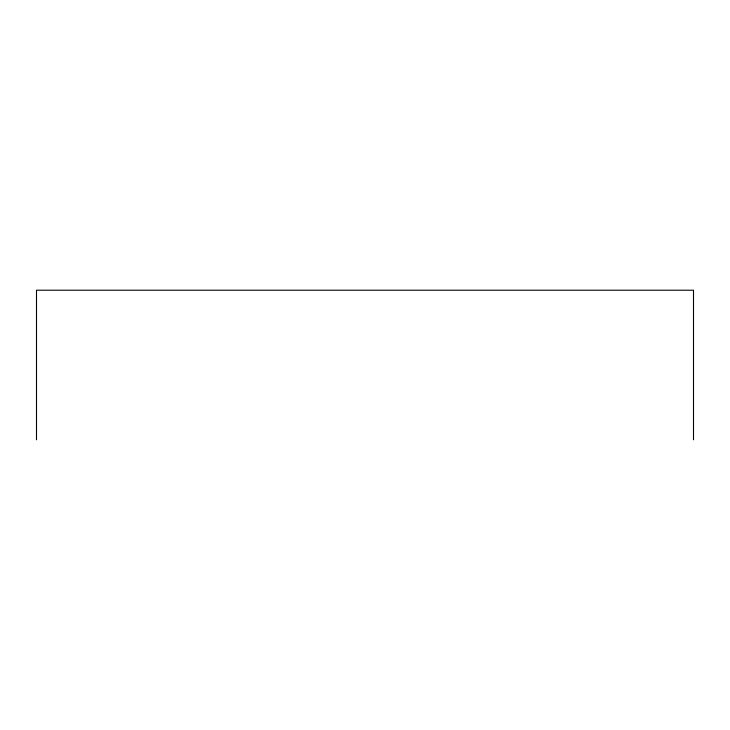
<?xml version="1.0" encoding="UTF-8"?>
<svg xmlns="http://www.w3.org/2000/svg" width="730" height="730" viewBox="0 0 730 730"><rect width="100%" height="100%" fill="white"/><g stroke="black" fill="none" stroke-linecap="round" stroke-linejoin="round"><path stroke-width="1.09" d="M693.5 439.779L693.5 290.221L36.5 290.221L36.5 439.779"/></g></svg>
